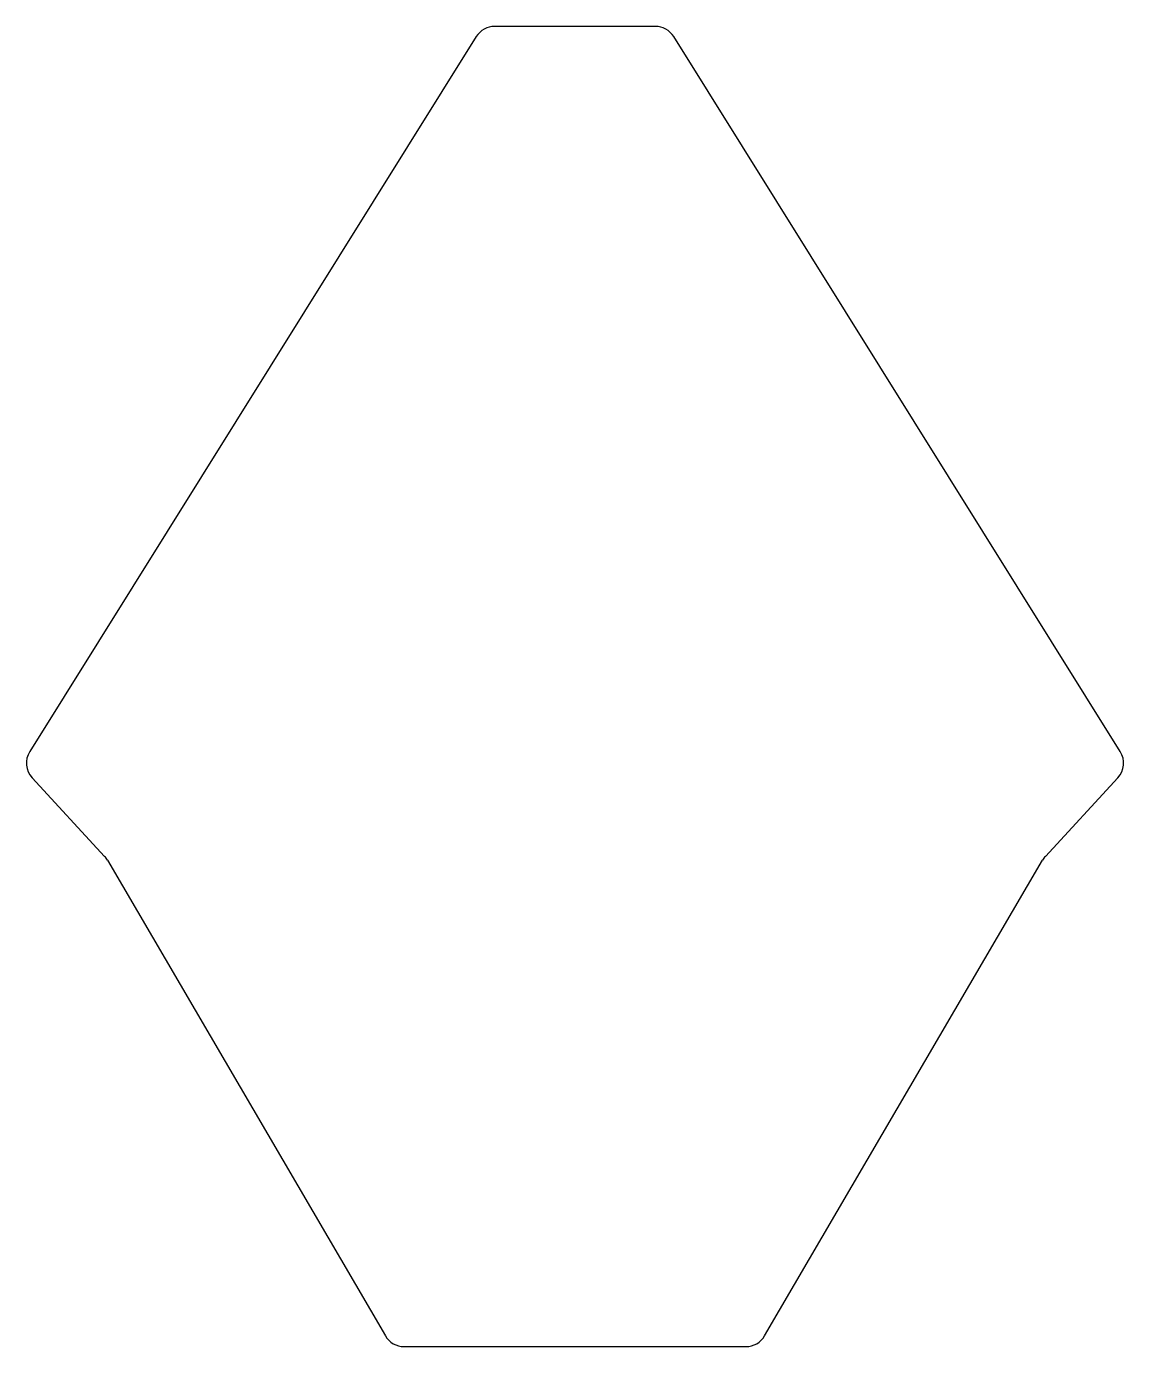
# Model space of a CAD drawing. Header units: millimetres. Extents: x 161.5 to 211.8, y -218.3 to -157.7.
import ezdxf

# ---------------------------------------------------------------- set-up
doc = ezdxf.new("R2010")
doc.units = ezdxf.units.MM

msp = doc.modelspace()

# ---------------------------------------------------------------- linework, layer by layer
for p, q in [((190.342, -157.672), (182.977, -157.672)), ((182.129, -158.142), (161.63, -190.947)), ((211.689, -190.947), (191.19, -158.142)), ((161.743, -192.155), (165.067, -195.759)), ((208.252, -195.759), (211.576, -192.155)), ((165.195, -195.932), (177.954, -217.758)), ((195.364, -217.758), (208.123, -195.932)), ((178.818, -218.254), (194.501, -218.254))]:
    msp.add_line(p, q)
for centre, start, end in [((182.977, -158.672), 90, 148), ((190.342, -158.672), 32, 90), ((162.478, -191.477), 148, 222.68681), ((210.84, -191.477), 317.31318, 32), ((164.332, -196.437), 30.30956, 42.68682), ((208.987, -196.437), 137.31319, 149.69044), ((178.818, -217.254), 210.30956, 270), ((194.501, -217.254), 270, 329.69044)]:
    msp.add_arc(centre, 1, start, end)

doc.saveas('drawing.dxf')
